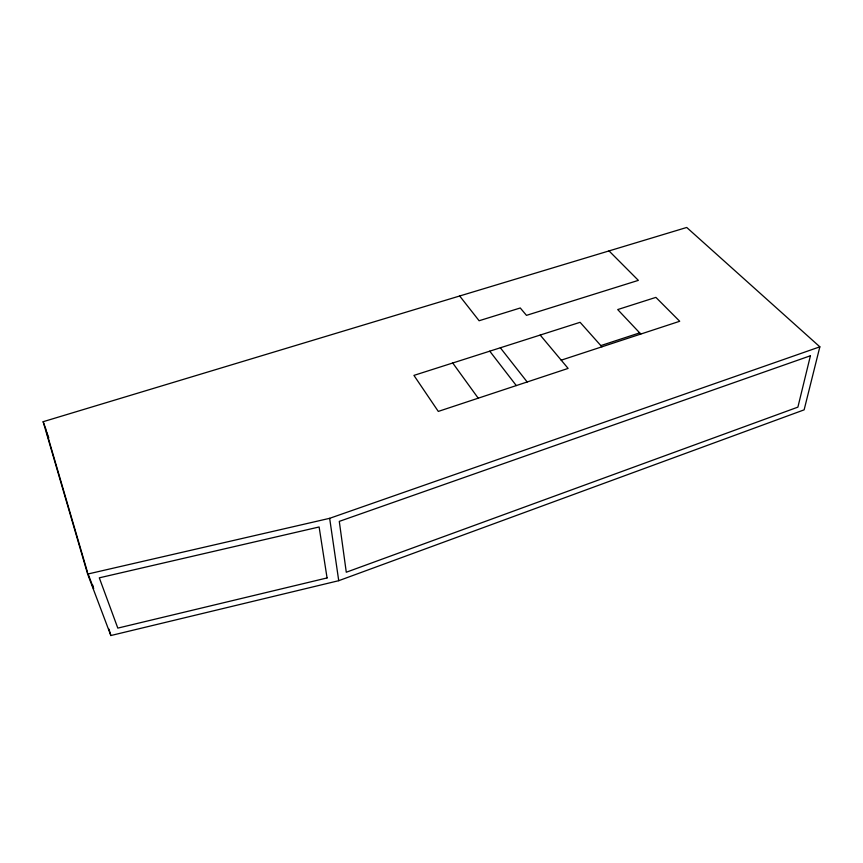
<?xml version="1.0" encoding="UTF-8"?>
<svg xmlns="http://www.w3.org/2000/svg" width="863" height="863" viewBox="0 0 863 863"><rect width="100%" height="100%" fill="white"/><g stroke="black" fill="none" stroke-linecap="round" stroke-linejoin="round"><path stroke-width="1.29" d="M819.85 346.829L804.133 409.849L338.728 580.691L110.852 635.535L87.638 574.068L43.15 421.705L686.721 227.465L819.85 346.829L329.655 518.318L87.638 574.068M600.831 345.599L639.666 332.87M561.22 360.173L679.71 321.273L655.891 297.379L617.703 309.569L640.788 334.046M609.019 250.917L638.361 280.367L526.473 315.362L520.27 307.983L479.116 320.745L459.677 295.987M601.921 346.807L580.098 322.309L413.927 375.394L438.296 411.414L568.113 368.415L540.195 335.06M500.346 347.789L527.174 381.975M489.763 351.176L516.301 385.578M452.73 362.999L478.221 398.188M88.004 573.658L93.625 588.544L92.492 584.672M46.483 431.619L48.76 437.811M43.15 421.705L46.386 430.518M108.943 629.095L110.852 635.535M46.408 431.673L87.541 572.417M329.655 518.318L338.728 580.691M810.422 355.761L797.897 407.131L346.279 572.234L339.288 521.381L810.422 355.761M327.066 577.94L117.81 628.113L99.299 577.832L319.116 526.98L327.066 577.94"/></g></svg>
